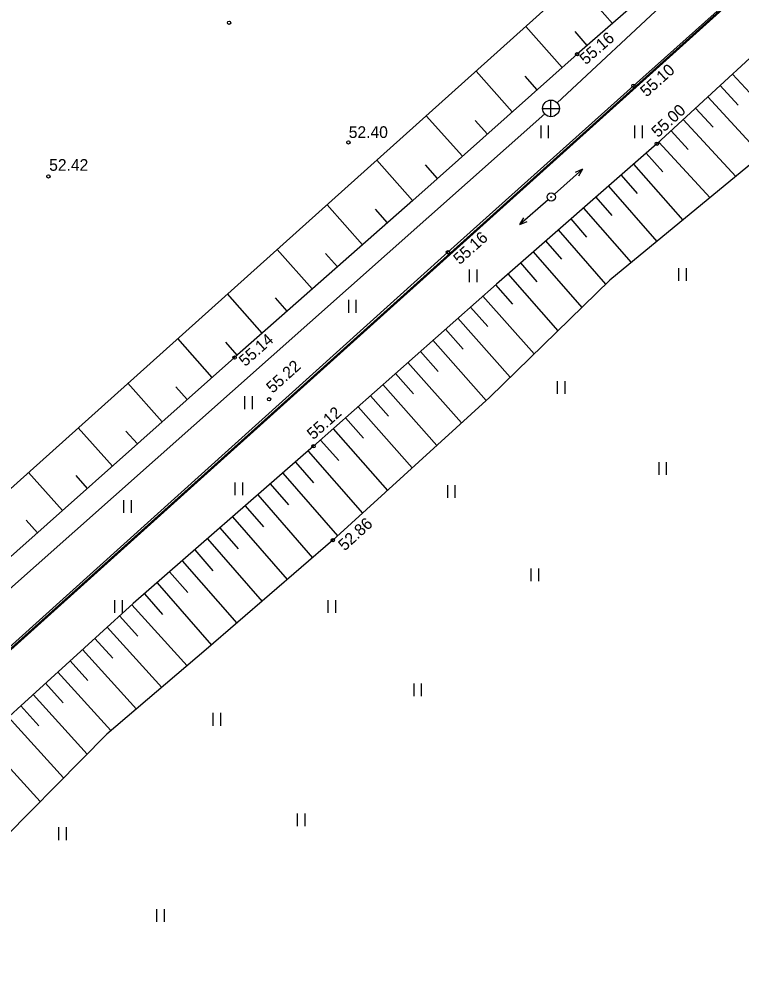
# Model space of a CAD drawing. Extents: x 639935 to 640355, y 6456229 to 6456709.
# Drawn here: x 640154.3 to 640197.6, y 6456317.8 to 6456374.4 of the extents above; entities that cross this region are included whole.
import ezdxf

# ---------------------------------------------------------------- set-up
doc = ezdxf.new("R2010")
doc.units = 0
for name, color, linetype in [('AED', 7, 'Continuous'), ('HALJASTUS', 7, 'Continuous'), ('KKAEV', 7, 'Continuous'), ('KORGUS', 7, 'Continuous'), ('KTRASS', 7, 'Continuous'), ('MPOHULIIN', 7, 'Continuous'), ('PIIR', 7, 'Continuous'), ('POST', 7, 'Continuous'), ('RELJEEF', 7, 'Continuous'), ('VEEKOGU', 7, 'Continuous')]:
    doc.layers.add(name, color=color, linetype=linetype)

msp = doc.modelspace()

# ---------------------------------------------------------------- linework, layer by layer
at = {"layer": 'AED'}
msp.add_lwpolyline([(640164.583, 6456551.518), (640162.859, 6456553.472), (640113.293, 6456508.646), (640016.037, 6456420.573), (640016.334, 6456388.175), (640033.391, 6456360.662), (640044.691, 6456344.502), (640046.569, 6456342.426), (640077.306, 6456313.311), (640079.111, 6456311.648), (640099.433, 6456293.137), (640104.063, 6456292.115), (640141.167, 6456325.424), (640179.994, 6456360.395), (640191.108, 6456370.377), (640211.526, 6456388.631), (640220.826, 6456396.969), (640222.192, 6456401.668)], dxfattribs=at)
at = {"layer": 'HALJASTUS'}
for p, q in [((640185.548, 6456368.002), (640185.548, 6456367.241)), ((640186.003, 6456368.002), (640186.003, 6456367.241)), ((640191.162, 6456368.002), (640191.162, 6456367.241)), ((640191.617, 6456368.002), (640191.617, 6456367.241)), ((640181.274, 6456359.358), (640181.274, 6456358.596)), ((640181.729, 6456359.358), (640181.729, 6456358.596)), ((640193.806, 6456359.438), (640193.806, 6456358.677)), ((640194.261, 6456359.438), (640194.261, 6456358.677)), ((640174.033, 6456357.539), (640174.033, 6456356.778)), ((640174.488, 6456357.539), (640174.488, 6456356.778)), ((640186.533, 6456352.676), (640186.533, 6456351.915)), ((640186.988, 6456352.676), (640186.988, 6456351.915)), ((640167.813, 6456351.766), (640167.813, 6456351.005)), ((640168.268, 6456351.766), (640168.268, 6456351.005)), ((640192.618, 6456347.827), (640192.618, 6456347.066)), ((640193.073, 6456347.827), (640193.073, 6456347.066)), ((640167.239, 6456346.599), (640167.239, 6456345.837)), ((640167.694, 6456346.599), (640167.694, 6456345.837)), ((640179.962, 6456346.448), (640179.962, 6456345.687)), ((640180.417, 6456346.448), (640180.417, 6456345.687)), ((640160.572, 6456345.546), (640160.572, 6456344.785)), ((640161.027, 6456345.546), (640161.027, 6456344.785)), ((640184.962, 6456341.448), (640184.962, 6456340.687)), ((640185.417, 6456341.448), (640185.417, 6456340.687)), ((640160.03, 6456339.549), (640160.03, 6456338.788)), ((640160.485, 6456339.549), (640160.485, 6456338.788)), ((640172.803, 6456339.556), (640172.803, 6456338.795)), ((640173.258, 6456339.556), (640173.258, 6456338.795)), ((640177.945, 6456334.558), (640177.945, 6456333.797)), ((640178.4, 6456334.558), (640178.4, 6456333.797)), ((640165.913, 6456332.794), (640165.913, 6456332.032)), ((640166.368, 6456332.794), (640166.368, 6456332.032)), ((640170.967, 6456326.775), (640170.967, 6456326.014)), ((640171.422, 6456326.775), (640171.422, 6456326.014)), ((640156.677, 6456325.946), (640156.677, 6456325.184)), ((640157.132, 6456325.946), (640157.132, 6456325.184)), ((640162.546, 6456321.033), (640162.546, 6456320.272)), ((640163.001, 6456321.033), (640163.001, 6456320.272))]:
    msp.add_line(p, q, dxfattribs=at)
at = {"layer": 'KKAEV'}
for p, q in [((640186.166, 6456368.516), (640186.166, 6456369.516)), ((640185.666, 6456369.016), (640186.666, 6456369.016))]:
    msp.add_line(p, q, dxfattribs=at)
msp.add_circle((640186.166, 6456369.016), 0.5, dxfattribs=at)
at = {"layer": 'KORGUS'}
for centre in [(640166.889, 6456374.15), (640187.726, 6456372.259), (640191.108, 6456370.377), (640174.037, 6456366.98), (640192.504, 6456366.897), (640156.07, 6456364.941), (640179.994, 6456360.395), (640167.215, 6456354.09), (640169.287, 6456351.594), (640171.944, 6456348.775), (640173.095, 6456343.142)]:
    msp.add_circle(centre, 0.1, dxfattribs=at)
at = {"layer": 'KTRASS'}
for p, q in [((640186.532, 6456369.357), (640217.288, 6456398.04)), ((640152.237, 6456338.891), (640185.792, 6456368.684))]:
    msp.add_line(p, q, dxfattribs=at)
at = {"layer": 'MPOHULIIN'}
for p, q in [((640186.369, 6456363.875), (640188.052, 6456365.368)), ((640188.052, 6456365.368), (640187.615, 6456365.181)), ((640188.052, 6456365.368), (640187.813, 6456364.957)), ((640185.995, 6456363.543), (640184.309, 6456362.054)), ((640186.182, 6456363.709), (640186.182, 6456363.709)), ((640186.182, 6456363.709), (640186.182, 6456363.709)), ((640184.309, 6456362.054), (640184.549, 6456362.464)), ((640184.309, 6456362.054), (640184.746, 6456362.24))]:
    msp.add_line(p, q, dxfattribs=at)
at = {"layer": 'PIIR'}
for points in [[(640244.48, 6456636.43), (640210.34, 6456446.88), (640223.9, 6456399.77), (640100.76, 6456288.92), (640032.7, 6456361.37), (640015.01, 6456419.96), (640095.91, 6456493.23), (640046.38, 6456546.87), (640082.39, 6456610.33), (640129.21, 6456652.47)], [(640129.27, 6456652.45), (640082.45, 6456610.31), (640046.42, 6456546.85), (640095.96, 6456493.19), (640015.04, 6456419.94), (640032.73, 6456361.33), (640100.8, 6456288.87), (640223.94, 6456399.73), (640210.39, 6456446.84), (640225.64, 6456531.7), (640164.15, 6456601.61), (640170.59, 6456607.72)]]:
    msp.add_lwpolyline(points, close=True, dxfattribs=at)
at = {"layer": 'POST'}
for radius in [0.25, 0.0234]:
    msp.add_circle((640186.182, 6456363.709), radius, dxfattribs=at)
at = {"layer": 'RELJEEF'}
for p, q in [((640189.843, 6456374.103), (640187.658, 6456376.613)), ((640186.836, 6456371.466), (640184.652, 6456373.92)), ((640188.335, 6456372.79), (640187.612, 6456373.62)), ((640189.888, 6456374.142), (640189.888, 6456374.142)), ((640189.134, 6456373.485), (640189.134, 6456373.485)), ((640188.38, 6456372.828), (640188.38, 6456372.828)), ((640187.626, 6456372.17), (640187.626, 6456372.17)), ((640186.879, 6456371.506), (640186.879, 6456371.506)), ((640183.848, 6456368.807), (640181.675, 6456371.249)), ((640185.342, 6456370.137), (640184.615, 6456370.953)), ((640186.132, 6456370.841), (640186.132, 6456370.841)), ((640197.03, 6456371.07), (640200.309, 6456367.512)), ((640196.295, 6456370.392), (640197.378, 6456369.216)), ((640185.385, 6456370.176), (640185.385, 6456370.176)), ((640195.559, 6456369.714), (640198.782, 6456366.219)), ((640184.638, 6456369.511), (640184.638, 6456369.511)), ((640180.86, 6456366.148), (640178.697, 6456368.577)), ((640183.891, 6456368.846), (640183.891, 6456368.846)), ((640194.824, 6456369.036), (640195.888, 6456367.883)), ((640182.354, 6456367.478), (640181.631, 6456368.289)), ((640183.144, 6456368.181), (640183.144, 6456368.181)), ((640194.089, 6456368.358), (640197.241, 6456364.94)), ((640182.397, 6456367.517), (640182.397, 6456367.517)), ((640193.354, 6456367.68), (640194.391, 6456366.555)), ((640181.65, 6456366.852), (640181.65, 6456366.852)), ((640192.618, 6456367.003), (640195.693, 6456363.667)), ((640191.869, 6456366.341), (640192.855, 6456365.213)), ((640177.871, 6456363.489), (640175.731, 6456365.916)), ((640180.903, 6456366.187), (640180.903, 6456366.187)), ((640191.116, 6456365.683), (640194.056, 6456362.322)), ((640179.366, 6456364.818), (640178.647, 6456365.626)), ((640180.156, 6456365.522), (640180.156, 6456365.522)), ((640179.409, 6456364.857), (640179.409, 6456364.857)), ((640190.363, 6456365.024), (640191.336, 6456363.912)), ((640178.662, 6456364.193), (640178.662, 6456364.193)), ((640189.61, 6456364.366), (640192.51, 6456361.051)), ((640177.915, 6456363.528), (640177.915, 6456363.528)), ((640188.858, 6456363.708), (640189.818, 6456362.61)), ((640174.872, 6456360.843), (640172.754, 6456363.244)), ((640176.372, 6456362.166), (640175.662, 6456362.97)), ((640177.166, 6456362.866), (640177.166, 6456362.866)), ((640188.105, 6456363.049), (640190.964, 6456359.78)), ((640187.352, 6456362.391), (640188.299, 6456361.309)), ((640176.416, 6456362.205), (640176.416, 6456362.205)), ((640186.6, 6456361.732), (640189.438, 6456358.487)), ((640175.666, 6456361.543), (640175.666, 6456361.543)), ((640174.916, 6456360.882), (640174.916, 6456360.882)), ((640185.847, 6456361.074), (640186.805, 6456359.978)), ((640171.872, 6456358.197), (640169.776, 6456360.573)), ((640173.372, 6456359.52), (640172.669, 6456360.316)), ((640174.166, 6456360.22), (640174.166, 6456360.22)), ((640185.094, 6456360.416), (640188.006, 6456357.087)), ((640173.416, 6456359.559), (640173.416, 6456359.559)), ((640184.342, 6456359.757), (640185.324, 6456358.634)), ((640172.666, 6456358.897), (640172.666, 6456358.897)), ((640183.589, 6456359.099), (640186.573, 6456355.688)), ((640182.837, 6456358.44), (640183.851, 6456357.297)), ((640168.872, 6456355.551), (640166.799, 6456357.901)), ((640171.916, 6456358.236), (640171.916, 6456358.236)), ((640182.089, 6456357.776), (640185.163, 6456354.311)), ((640170.372, 6456356.874), (640169.677, 6456357.662)), ((640171.166, 6456357.574), (640171.166, 6456357.574)), ((640170.416, 6456356.913), (640170.416, 6456356.913)), ((640181.341, 6456357.113), (640182.376, 6456355.946)), ((640169.666, 6456356.252), (640169.666, 6456356.252)), ((640180.593, 6456356.449), (640183.731, 6456352.912)), ((640168.916, 6456355.59), (640168.916, 6456355.59)), ((640179.845, 6456355.785), (640180.901, 6456354.594)), ((640165.877, 6456352.899), (640163.812, 6456355.221)), ((640167.372, 6456354.228), (640166.685, 6456355.007)), ((640179.097, 6456355.122), (640182.292, 6456351.52)), ((640168.166, 6456354.929), (640168.166, 6456354.929)), ((640178.349, 6456354.458), (640179.417, 6456353.254)), ((640167.416, 6456354.267), (640167.416, 6456354.267)), ((640166.668, 6456353.603), (640166.668, 6456353.603)), ((640177.601, 6456353.794), (640180.814, 6456350.173)), ((640165.921, 6456352.939), (640165.921, 6456352.939)), ((640176.853, 6456353.13), (640177.927, 6456351.92)), ((640162.889, 6456350.241), (640160.834, 6456352.549)), ((640164.383, 6456351.57), (640163.696, 6456352.342)), ((640165.174, 6456352.274), (640165.174, 6456352.274)), ((640176.105, 6456352.467), (640179.335, 6456348.826)), ((640164.427, 6456351.609), (640164.427, 6456351.609)), ((640175.357, 6456351.803), (640176.436, 6456350.586)), ((640174.609, 6456351.139), (640177.856, 6456347.479)), ((640163.68, 6456350.944), (640163.68, 6456350.944)), ((640173.861, 6456350.476), (640174.946, 6456349.252)), ((640159.9, 6456347.582), (640157.857, 6456349.878)), ((640162.933, 6456350.28), (640162.933, 6456350.28)), ((640161.394, 6456348.911), (640160.711, 6456349.679)), ((640162.185, 6456349.615), (640162.185, 6456349.615)), ((640173.113, 6456349.812), (640176.378, 6456346.132)), ((640161.438, 6456348.95), (640161.438, 6456348.95)), ((640172.365, 6456349.148), (640173.456, 6456347.918)), ((640160.691, 6456348.286), (640160.691, 6456348.286)), ((640171.614, 6456348.487), (640174.869, 6456344.758)), ((640159.944, 6456347.621), (640159.944, 6456347.621)), ((640170.861, 6456347.83), (640171.951, 6456346.581)), ((640156.912, 6456344.923), (640154.88, 6456347.207)), ((640158.406, 6456346.252), (640157.727, 6456347.016)), ((640170.108, 6456347.172), (640173.39, 6456343.411)), ((640159.197, 6456346.956), (640159.197, 6456346.956)), ((640169.354, 6456346.515), (640170.45, 6456345.259)), ((640158.45, 6456346.291), (640158.45, 6456346.291)), ((640157.703, 6456345.627), (640157.703, 6456345.627)), ((640168.601, 6456345.857), (640171.884, 6456342.095)), ((640156.956, 6456344.962), (640156.956, 6456344.962)), ((640167.847, 6456345.199), (640168.941, 6456343.947)), ((640155.417, 6456343.594), (640154.742, 6456344.353)), ((640156.209, 6456344.297), (640156.209, 6456344.297)), ((640167.094, 6456344.542), (640170.371, 6456340.787)), ((640155.461, 6456343.633), (640155.461, 6456343.633)), ((640166.34, 6456343.884), (640167.432, 6456342.634)), ((640165.587, 6456343.227), (640168.859, 6456339.478)), ((640154.714, 6456342.969), (640154.714, 6456342.969)), ((640164.834, 6456342.569), (640165.923, 6456341.321)), ((640164.08, 6456341.912), (640167.346, 6456338.17)), ((640163.327, 6456341.254), (640164.414, 6456340.008)), ((640162.573, 6456340.597), (640165.833, 6456336.862)), ((640161.82, 6456339.939), (640162.905, 6456338.696)), ((640161.068, 6456339.28), (640164.387, 6456335.627)), ((640160.328, 6456338.608), (640161.427, 6456337.398)), ((640159.588, 6456337.935), (640162.863, 6456334.33)), ((640158.848, 6456337.263), (640159.932, 6456336.069)), ((640158.107, 6456336.59), (640161.339, 6456333.033)), ((640157.367, 6456335.918), (640158.437, 6456334.74)), ((640156.627, 6456335.245), (640159.815, 6456331.736)), ((640155.887, 6456334.573), (640156.955, 6456333.397)), ((640155.147, 6456333.901), (640158.388, 6456330.333)), ((640154.407, 6456333.228), (640155.499, 6456332.026)), ((640153.666, 6456332.556), (640156.98, 6456328.908)), ((640152.186, 6456331.211), (640155.572, 6456327.483))]:
    msp.add_line(p, q, dxfattribs=at)
for points in [[(640226.423, 6456401.094), (640226.253, 6456398.425), (640223.208, 6456388.965), (640216.644, 6456381.56), (640207.581, 6456373.672), (640198.296, 6456365.807), (640189.688, 6456358.731), (640182.503, 6456351.712), (640173.095, 6456343.142), (640165.521, 6456336.592), (640159.558, 6456331.517), (640151.99, 6456323.858), (640141.482, 6456315.877), (640132.612, 6456307.464), (640126.187, 6456300.833), (640116.858, 6456293.804), (640108.904, 6456289.13), (640104.171, 6456286.651), (640091.505, 6456290.048), (640071.014, 6456304.708), (640061.52, 6456314.27), (640025.033, 6456359.399)], [(640226.423, 6456401.094), (640221.128, 6456395.889), (640218.879, 6456391.743), (640216.887, 6456389.333), (640212.514, 6456384.989), (640201.87, 6456375.532), (640192.504, 6456366.897), (640182.893, 6456358.49), (640171.944, 6456348.775), (640161.144, 6456339.349), (640151.035, 6456330.165), (640140.07, 6456320.045), (640131.637, 6456312.533), (640122.416, 6456303.741), (640112.297, 6456296.325), (640107.392, 6456292.173)], [(640207.808, 6456389.914), (640197.357, 6456380.647), (640187.726, 6456372.259), (640177.89, 6456363.505), (640167.215, 6456354.09), (640155.995, 6456344.107), (640146.537, 6456335.702), (640135.103, 6456325.384), (640127.02, 6456318.349), (640116.156, 6456308.816), (640107.955, 6456301.468), (640103.611, 6456297.904), (640099.17, 6456298.357), (640095.297, 6456301.653), (640091.75, 6456305.471), (640085.405, 6456313.38), (640083.721, 6456318.001), (640085.422, 6456321.801), (640087.408, 6456323.422)]]:
    msp.add_lwpolyline(points, dxfattribs=at)
at = {"layer": 'VEEKOGU'}
msp.add_lwpolyline([(640089.481, 6456321.249), (640103.241, 6456333.574), (640125.841, 6456353.554), (640142.566, 6456368.795), (640158.982, 6456384.478), (640180.112, 6456403.684), (640189.493, 6456412.356), (640194.281, 6456414.225), (640198.026, 6456415.833), (640202.755, 6456414.448), (640207.874, 6456410.2), (640211.505, 6456405.181), (640212.463, 6456401.425), (640211.024, 6456398.286), (640207.393, 6456394.27), (640186.047, 6456375.172), (640133.192, 6456327.747), (640103.29, 6456301.651), (640098.211, 6456302.837), (640088.57, 6456315.44), (640089.481, 6456321.249)], dxfattribs=at)

# ---------------------------------------------------------------- texts
at = {"layer": 'KORGUS'}
for s, rotation, p in [('55.16', 41.0538, (640188.254, 6456371.595)), ('55.10', 41.7972, (640191.893, 6456369.662)), ('55.00', 42.6746, (640192.57, 6456367.231)), ('55.16', 41.9285, (640180.701, 6456359.617)), ('55.14', 41.4112, (640167.853, 6456353.513)), ('55.22', 42.009, (640169.5, 6456351.915)), ('55.12', 41.5825, (640171.931, 6456349.133)), ('52.86', 42.3312, (640173.81, 6456342.469))]:
    msp.add_text(s, height=0.7, rotation=rotation, dxfattribs=at).set_placement(p)
for s, p in [(' 52.40', (640173.795, 6456367.246)), (' 52.42', (640155.853, 6456365.279))]:
    msp.add_text(s, height=0.7, dxfattribs=at).set_placement(p)

doc.saveas('drawing.dxf')
